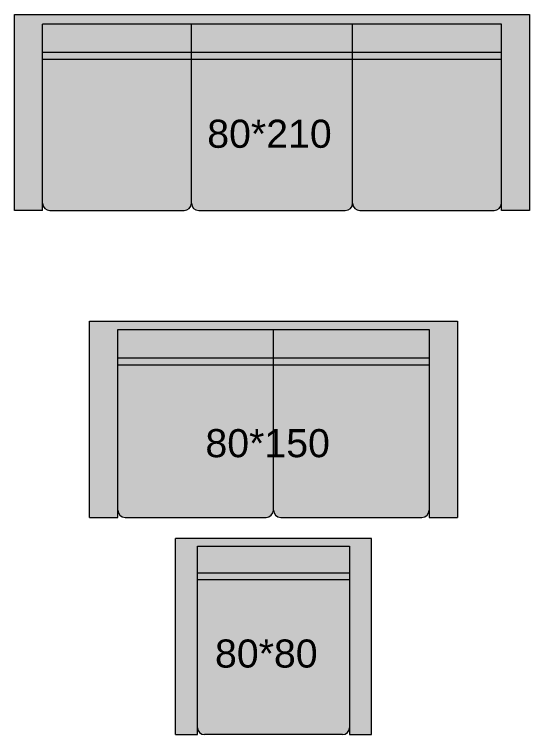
# Model space of a CAD drawing. Header units: metres. Extents: x -159911 to 166640, y -24366 to 155832.
# Drawn here: x -95839 to -74839, y 126411 to 155782 of the extents above; entities that cross this region are included whole.
import ezdxf

# ---------------------------------------------------------------- set-up
doc = ezdxf.new("R2010")
doc.units = ezdxf.units.M
doc.header["$LTSCALE"] = 15
doc.layers.get('0').update_dxf_attribs({"true_color": 0x000000})
doc.layers.add('DV_Furnitures', color=250, linetype='Continuous', lineweight=5, true_color=0x333333)
doc.layers.add('DV_Hatch Living', color=7, linetype='Continuous', lineweight=5, true_color=0xccb266)
doc.layers.add('DV_Text block', color=20, linetype='Continuous', true_color=0xff3f00)
doc.styles.add('Arial Regular', font='')
doc.styles.get('Arial Regular').set_extended_font_data('Arial')

# ---------------------------------------------------------------- blocks, each defined once
blk = doc.blocks.new('_U1004')
at = {"layer": 'DV_Hatch Living', "extrusion": (0, 0, -1)}
blk.add_hatch(color=256, dxfattribs=at).paths.add_polyline_path([(93.54, -4), (-93.54, -4), (-93.54, -80), (-105, -80), (-105, 0), (105, 0), (105, -80), (93.54, -80)], flags=0)
at = {"layer": 'DV_Hatch Living'}
for points in [[(-32.85, -4), (-93.54, -4), (-93.54, -15.53), (-32.85, -15.53)], [(32.85, -4), (-32.85, -4), (-32.85, -15.53), (32.85, -15.53)], [(93.54, -4), (32.85, -4), (32.85, -15.53), (93.54, -15.53)], [(-32.85, -15.53), (-93.54, -15.53), (-93.54, -18.41), (-32.85, -18.41)], [(32.85, -15.53), (-32.85, -15.53), (-32.85, -18.41), (32.85, -18.41)], [(93.54, -15.53), (32.85, -15.53), (32.85, -18.41), (93.54, -18.41)], [(-32.85, -18.41), (-93.54, -18.41), (-93.54, -77), (-93.54, -77.07), (-93.54, -77.13), (-93.53, -77.2), (-93.53, -77.27), (-93.52, -77.34), (-93.51, -77.41), (-93.5, -77.48), (-93.49, -77.55), (-93.48, -77.62), (-93.46, -77.69), (-93.44, -77.76), (-93.43, -77.83), (-93.4, -77.9), (-93.38, -77.97), (-93.36, -78.03), (-93.33, -78.1), (-93.3, -78.17), (-93.27, -78.24), (-93.24, -78.31), (-93.21, -78.38), (-93.17, -78.44), (-93.13, -78.51), (-93.09, -78.58), (-93.05, -78.64), (-93.01, -78.71), (-92.97, -78.77), (-92.92, -78.83), (-92.87, -78.89), (-92.82, -78.95), (-92.77, -79.01), (-92.72, -79.07), (-92.66, -79.12), (-92.61, -79.18), (-92.55, -79.23), (-92.49, -79.28), (-92.43, -79.33), (-92.37, -79.38), (-92.31, -79.42), (-92.25, -79.47), (-92.18, -79.51), (-92.12, -79.55), (-92.05, -79.59), (-91.99, -79.63), (-91.92, -79.66), (-91.85, -79.7), (-91.78, -79.73), (-91.72, -79.76), (-91.65, -79.79), (-91.58, -79.82), (-91.51, -79.84), (-91.44, -79.86), (-91.37, -79.88), (-91.3, -79.9), (-91.23, -79.92), (-91.16, -79.94), (-91.09, -79.95), (-91.02, -79.96), (-90.95, -79.97), (-90.88, -79.98), (-90.81, -79.99), (-90.74, -79.99), (-90.68, -80), (-90.61, -80), (-90.54, -80), (-35.85, -80), (-35.78, -80), (-35.71, -80), (-35.65, -79.99), (-35.58, -79.99), (-35.51, -79.98), (-35.44, -79.97), (-35.37, -79.96), (-35.3, -79.95), (-35.23, -79.94), (-35.16, -79.92), (-35.09, -79.9), (-35.02, -79.88), (-34.95, -79.86), (-34.88, -79.84), (-34.81, -79.82), (-34.74, -79.79), (-34.67, -79.76), (-34.6, -79.73), (-34.54, -79.7), (-34.47, -79.66), (-34.4, -79.63), (-34.34, -79.59), (-34.27, -79.55), (-34.21, -79.51), (-34.14, -79.47), (-34.08, -79.42), (-34.02, -79.38), (-33.96, -79.33), (-33.9, -79.28), (-33.84, -79.23), (-33.78, -79.18), (-33.73, -79.12), (-33.67, -79.07), (-33.62, -79.01), (-33.57, -78.95), (-33.52, -78.89), (-33.47, -78.83), (-33.42, -78.77), (-33.38, -78.71), (-33.34, -78.64), (-33.29, -78.58), (-33.26, -78.51), (-33.22, -78.44), (-33.18, -78.38), (-33.15, -78.31), (-33.12, -78.24), (-33.09, -78.17), (-33.06, -78.1), (-33.03, -78.03), (-33.01, -77.97), (-32.98, -77.9), (-32.96, -77.83), (-32.94, -77.76), (-32.93, -77.69), (-32.91, -77.62), (-32.9, -77.55), (-32.88, -77.48), (-32.87, -77.41), (-32.87, -77.34), (-32.86, -77.27), (-32.85, -77.2), (-32.85, -77.13), (-32.85, -77.07), (-32.85, -77)], [(32.85, -18.41), (-32.85, -18.41), (-32.85, -77), (-32.85, -77.07), (-32.84, -77.13), (-32.84, -77.2), (-32.83, -77.27), (-32.83, -77.34), (-32.82, -77.41), (-32.81, -77.48), (-32.8, -77.55), (-32.78, -77.62), (-32.77, -77.69), (-32.75, -77.76), (-32.73, -77.83), (-32.71, -77.9), (-32.69, -77.97), (-32.66, -78.03), (-32.64, -78.1), (-32.61, -78.17), (-32.58, -78.24), (-32.55, -78.31), (-32.51, -78.38), (-32.48, -78.44), (-32.44, -78.51), (-32.4, -78.58), (-32.36, -78.64), (-32.31, -78.71), (-32.27, -78.77), (-32.22, -78.83), (-32.18, -78.89), (-32.13, -78.95), (-32.08, -79.01), (-32.02, -79.07), (-31.97, -79.12), (-31.91, -79.18), (-31.86, -79.23), (-31.8, -79.28), (-31.74, -79.33), (-31.68, -79.38), (-31.62, -79.42), (-31.55, -79.47), (-31.49, -79.51), (-31.42, -79.55), (-31.36, -79.59), (-31.29, -79.63), (-31.22, -79.66), (-31.16, -79.7), (-31.09, -79.73), (-31.02, -79.76), (-30.95, -79.79), (-30.88, -79.82), (-30.81, -79.84), (-30.74, -79.86), (-30.67, -79.88), (-30.6, -79.9), (-30.53, -79.92), (-30.46, -79.94), (-30.39, -79.95), (-30.32, -79.96), (-30.25, -79.97), (-30.19, -79.98), (-30.12, -79.99), (-30.05, -79.99), (-29.98, -80), (-29.91, -80), (-29.85, -80), (29.85, -80), (29.91, -80), (29.98, -80), (30.05, -79.99), (30.12, -79.99), (30.19, -79.98), (30.25, -79.97), (30.32, -79.96), (30.39, -79.95), (30.46, -79.94), (30.53, -79.92), (30.6, -79.9), (30.67, -79.88), (30.74, -79.86), (30.81, -79.84), (30.88, -79.82), (30.95, -79.79), (31.02, -79.76), (31.09, -79.73), (31.16, -79.7), (31.22, -79.66), (31.29, -79.63), (31.36, -79.59), (31.42, -79.55), (31.49, -79.51), (31.55, -79.47), (31.62, -79.42), (31.68, -79.38), (31.74, -79.33), (31.8, -79.28), (31.86, -79.23), (31.91, -79.18), (31.97, -79.12), (32.02, -79.07), (32.08, -79.01), (32.13, -78.95), (32.18, -78.89), (32.22, -78.83), (32.27, -78.77), (32.31, -78.71), (32.36, -78.64), (32.4, -78.58), (32.44, -78.51), (32.48, -78.44), (32.51, -78.38), (32.55, -78.31), (32.58, -78.24), (32.61, -78.17), (32.64, -78.1), (32.66, -78.03), (32.69, -77.97), (32.71, -77.9), (32.73, -77.83), (32.75, -77.76), (32.77, -77.69), (32.78, -77.62), (32.8, -77.55), (32.81, -77.48), (32.82, -77.41), (32.83, -77.34), (32.83, -77.27), (32.84, -77.2), (32.84, -77.13), (32.85, -77.07), (32.85, -77)], [(93.54, -18.41), (32.85, -18.41), (32.85, -77), (32.85, -77.07), (32.85, -77.13), (32.85, -77.2), (32.86, -77.27), (32.87, -77.34), (32.87, -77.41), (32.88, -77.48), (32.9, -77.55), (32.91, -77.62), (32.93, -77.69), (32.94, -77.76), (32.96, -77.83), (32.98, -77.9), (33.01, -77.97), (33.03, -78.03), (33.06, -78.1), (33.09, -78.17), (33.12, -78.24), (33.15, -78.31), (33.18, -78.38), (33.22, -78.44), (33.26, -78.51), (33.29, -78.58), (33.34, -78.64), (33.38, -78.71), (33.42, -78.77), (33.47, -78.83), (33.52, -78.89), (33.57, -78.95), (33.62, -79.01), (33.67, -79.07), (33.73, -79.12), (33.78, -79.18), (33.84, -79.23), (33.9, -79.28), (33.96, -79.33), (34.02, -79.38), (34.08, -79.42), (34.14, -79.47), (34.21, -79.51), (34.27, -79.55), (34.34, -79.59), (34.4, -79.63), (34.47, -79.66), (34.54, -79.7), (34.6, -79.73), (34.67, -79.76), (34.74, -79.79), (34.81, -79.82), (34.88, -79.84), (34.95, -79.86), (35.02, -79.88), (35.09, -79.9), (35.16, -79.92), (35.23, -79.94), (35.3, -79.95), (35.37, -79.96), (35.44, -79.97), (35.51, -79.98), (35.58, -79.99), (35.65, -79.99), (35.71, -80), (35.78, -80), (35.85, -80), (90.54, -80), (90.61, -80), (90.69, -80), (90.76, -79.99), (90.83, -79.99), (90.9, -79.98), (90.98, -79.97), (91.05, -79.96), (91.12, -79.94), (91.19, -79.93), (91.27, -79.91), (91.34, -79.89), (91.41, -79.87), (91.48, -79.85), (91.55, -79.83), (91.62, -79.8), (91.69, -79.77), (91.76, -79.74), (91.83, -79.71), (91.89, -79.68), (91.96, -79.64), (92.02, -79.61), (92.09, -79.57), (92.15, -79.53), (92.21, -79.49), (92.27, -79.45), (92.33, -79.41), (92.39, -79.36), (92.45, -79.32), (92.5, -79.27), (92.56, -79.22), (92.61, -79.17), (92.66, -79.12), (92.71, -79.07), (92.76, -79.02), (92.81, -78.96), (92.86, -78.91), (92.9, -78.85), (92.95, -78.79), (92.99, -78.73), (93.03, -78.67), (93.07, -78.61), (93.11, -78.55), (93.15, -78.48), (93.19, -78.42), (93.22, -78.35), (93.25, -78.28), (93.28, -78.22), (93.31, -78.15), (93.34, -78.08), (93.37, -78.01), (93.39, -77.94), (93.41, -77.87), (93.43, -77.8), (93.45, -77.72), (93.47, -77.65), (93.49, -77.58), (93.5, -77.51), (93.51, -77.43), (93.52, -77.36), (93.53, -77.29), (93.53, -77.22), (93.54, -77.14), (93.54, -77.07), (93.54, -77)]]:
    blk.add_hatch(color=256, dxfattribs=at).paths.add_polyline_path(points, flags=0)
at = {"color": 18, "linetype": 'ByBlock', "lineweight": 5, "true_color": 0x000000}
for p, q in [((-105, -80), (-105, 0)), ((-105, 0), (105, 0)), ((105, 0), (105, -80)), ((-93.54, -80), (-93.54, -4)), ((93.54, -4), (-93.54, -4)), ((-32.85, -77), (-32.85, -4)), ((32.85, -77), (32.85, -4)), ((93.54, -80), (93.54, -4)), ((93.54, -15.53), (-93.54, -15.53)), ((93.54, -18.41), (-93.54, -18.41)), ((-93.54, -80), (-105, -80)), ((-90.54, -80), (-35.85, -80)), ((-29.85, -80), (29.85, -80)), ((35.85, -80), (90.54, -80)), ((105, -80), (93.54, -80))]:
    blk.add_line(p, q, dxfattribs=at)
for centre, start, end in [((-90.54, -77), 180, 270), ((-35.85, -77), 270, 0), ((-29.85, -77), 180, 270), ((29.85, -77), 270, 0), ((35.85, -77), 180, 270), ((90.54, -77), 270, 0)]:
    blk.add_arc(centre, 3, start, end, dxfattribs=at)
at = {"layer": 'DV_Text block', "color": 18, "lineweight": 5, "true_color": 0x000000, "insert": (-26.4, -42.94), "char_height": 11.459, "width": 122.4391, "attachment_point": 1, "style": 'Arial Regular'}
blk.add_mtext('80*210', dxfattribs=at)
blk = doc.blocks.new('_U1003')
at = {"layer": 'DV_Hatch Living'}
for points in [[(75, 0), (-75, 0), (-75, -80), (-63.47, -80), (-63.47, -3.41), (0, -3.41), (63.47, -3.41), (63.47, -14.94), (63.47, -17.82), (63.47, -77), (63.47, -80), (75, -80)], [(0, -3.41), (-63.47, -3.41), (-63.47, -14.94), (0, -14.94)], [(63.47, -3.41), (0, -3.41), (0, -14.94), (63.47, -14.94)], [(0, -14.94), (-63.47, -14.94), (-63.47, -17.82), (0, -17.82)], [(63.47, -14.94), (0, -14.94), (0, -17.82), (63.47, -17.82)], [(0, -17.82), (-63.47, -17.82), (-63.47, -77), (-63.47, -77.07), (-63.47, -77.13), (-63.47, -77.2), (-63.46, -77.27), (-63.45, -77.34), (-63.44, -77.41), (-63.43, -77.48), (-63.42, -77.55), (-63.41, -77.62), (-63.39, -77.69), (-63.38, -77.76), (-63.36, -77.83), (-63.34, -77.9), (-63.31, -77.97), (-63.29, -78.03), (-63.26, -78.1), (-63.23, -78.17), (-63.2, -78.24), (-63.17, -78.31), (-63.14, -78.38), (-63.1, -78.44), (-63.06, -78.51), (-63.02, -78.58), (-62.98, -78.64), (-62.94, -78.71), (-62.9, -78.77), (-62.85, -78.83), (-62.8, -78.89), (-62.75, -78.95), (-62.7, -79.01), (-62.65, -79.07), (-62.59, -79.12), (-62.54, -79.18), (-62.48, -79.23), (-62.42, -79.28), (-62.36, -79.33), (-62.3, -79.38), (-62.24, -79.42), (-62.18, -79.47), (-62.11, -79.51), (-62.05, -79.55), (-61.98, -79.59), (-61.92, -79.63), (-61.85, -79.66), (-61.78, -79.7), (-61.71, -79.73), (-61.65, -79.76), (-61.58, -79.79), (-61.51, -79.82), (-61.44, -79.84), (-61.37, -79.86), (-61.3, -79.88), (-61.23, -79.9), (-61.16, -79.92), (-61.09, -79.94), (-61.02, -79.95), (-60.95, -79.96), (-60.88, -79.97), (-60.81, -79.98), (-60.74, -79.99), (-60.67, -79.99), (-60.61, -80), (-60.54, -80), (-60.47, -80), (-3, -80), (-2.93, -80), (-2.87, -80), (-2.8, -79.99), (-2.73, -79.99), (-2.66, -79.98), (-2.59, -79.97), (-2.52, -79.96), (-2.45, -79.95), (-2.38, -79.94), (-2.31, -79.92), (-2.24, -79.9), (-2.17, -79.88), (-2.1, -79.86), (-2.03, -79.84), (-1.97, -79.82), (-1.9, -79.79), (-1.83, -79.76), (-1.76, -79.73), (-1.69, -79.7), (-1.62, -79.66), (-1.56, -79.63), (-1.49, -79.59), (-1.42, -79.55), (-1.36, -79.51), (-1.29, -79.47), (-1.23, -79.42), (-1.17, -79.38), (-1.11, -79.33), (-1.05, -79.28), (-0.99, -79.23), (-0.93, -79.18), (-0.88, -79.12), (-0.82, -79.07), (-0.77, -79.01), (-0.72, -78.95), (-0.67, -78.89), (-0.62, -78.83), (-0.58, -78.77), (-0.53, -78.71), (-0.49, -78.64), (-0.45, -78.58), (-0.41, -78.51), (-0.37, -78.44), (-0.34, -78.38), (-0.3, -78.31), (-0.27, -78.24), (-0.24, -78.17), (-0.21, -78.1), (-0.18, -78.03), (-0.16, -77.97), (-0.14, -77.9), (-0.12, -77.83), (-0.1, -77.76), (-0.08, -77.69), (-0.06, -77.62), (-0.05, -77.55), (-0.04, -77.48), (-0.03, -77.41), (-0.02, -77.34), (-0.01, -77.27), (-0.01, -77.2), (0, -77.13), (0, -77.07), (0, -77)], [(63.47, -17.82), (0, -17.82), (0, -77), (0, -77.07), (0, -77.13), (0.01, -77.2), (0.01, -77.27), (0.02, -77.34), (0.03, -77.41), (0.04, -77.48), (0.05, -77.55), (0.06, -77.62), (0.08, -77.69), (0.1, -77.76), (0.12, -77.83), (0.14, -77.9), (0.16, -77.97), (0.18, -78.03), (0.21, -78.1), (0.24, -78.17), (0.27, -78.24), (0.3, -78.31), (0.34, -78.38), (0.37, -78.44), (0.41, -78.51), (0.45, -78.58), (0.49, -78.64), (0.53, -78.71), (0.58, -78.77), (0.62, -78.83), (0.67, -78.89), (0.72, -78.95), (0.77, -79.01), (0.82, -79.07), (0.88, -79.12), (0.93, -79.18), (0.99, -79.23), (1.05, -79.28), (1.11, -79.33), (1.17, -79.38), (1.23, -79.42), (1.29, -79.47), (1.36, -79.51), (1.42, -79.55), (1.49, -79.59), (1.56, -79.63), (1.62, -79.66), (1.69, -79.7), (1.76, -79.73), (1.83, -79.76), (1.9, -79.79), (1.97, -79.82), (2.03, -79.84), (2.1, -79.86), (2.17, -79.88), (2.24, -79.9), (2.31, -79.92), (2.38, -79.94), (2.45, -79.95), (2.52, -79.96), (2.59, -79.97), (2.66, -79.98), (2.73, -79.99), (2.8, -79.99), (2.87, -80), (2.93, -80), (3, -80), (60.47, -80), (60.54, -80), (60.61, -80), (60.67, -79.99), (60.74, -79.99), (60.81, -79.98), (60.88, -79.97), (60.95, -79.96), (61.02, -79.95), (61.09, -79.94), (61.16, -79.92), (61.23, -79.9), (61.3, -79.88), (61.37, -79.86), (61.44, -79.84), (61.51, -79.82), (61.58, -79.79), (61.65, -79.76), (61.71, -79.73), (61.78, -79.7), (61.85, -79.66), (61.92, -79.63), (61.98, -79.59), (62.05, -79.55), (62.11, -79.51), (62.18, -79.47), (62.24, -79.42), (62.3, -79.38), (62.36, -79.33), (62.42, -79.28), (62.48, -79.23), (62.54, -79.18), (62.59, -79.12), (62.65, -79.07), (62.7, -79.01), (62.75, -78.95), (62.8, -78.89), (62.85, -78.83), (62.9, -78.77), (62.94, -78.71), (62.98, -78.64), (63.02, -78.58), (63.06, -78.51), (63.1, -78.44), (63.14, -78.38), (63.17, -78.31), (63.2, -78.24), (63.23, -78.17), (63.26, -78.1), (63.29, -78.03), (63.31, -77.97), (63.34, -77.9), (63.36, -77.83), (63.38, -77.76), (63.39, -77.69), (63.41, -77.62), (63.42, -77.55), (63.43, -77.48), (63.44, -77.41), (63.45, -77.34), (63.46, -77.27), (63.47, -77.2), (63.47, -77.13), (63.47, -77.07), (63.47, -77)]]:
    blk.add_hatch(color=256, dxfattribs=at).paths.add_polyline_path(points, flags=0)
at = {"color": 18, "linetype": 'ByBlock', "lineweight": 5, "true_color": 0x000000}
for p, q in [((-75, 0), (75, 0)), ((75, 0), (75, -80)), ((-75, -80), (-75, 0)), ((-63.47, -80), (-63.47, -3.41)), ((-63.47, -3.41), (63.47, -3.41)), ((0, -77), (0, -3.41)), ((63.47, -3.41), (63.47, -80)), ((-63.47, -14.94), (63.47, -14.94)), ((-63.47, -17.82), (63.47, -17.82)), ((-75, -80), (-63.47, -80)), ((-60.47, -80), (-3, -80)), ((3, -80), (60.47, -80)), ((63.47, -80), (75, -80))]:
    blk.add_line(p, q, dxfattribs=at)
for centre, start, end in [((-60.47, -77), 180, 270), ((-3, -77), 270, 0), ((3, -77), 180, 270), ((60.47, -77), 270, 0)]:
    blk.add_arc(centre, 3, start, end, dxfattribs=at)
at = {"layer": 'DV_Text block', "lineweight": 5, "insert": (-27.74, -44), "char_height": 11.459, "width": 122.4391, "attachment_point": 1, "style": 'Arial Regular'}
blk.add_mtext('80*150', dxfattribs=at)
blk = doc.blocks.new('_U1002')
at = {"layer": 'DV_Hatch Living'}
for points in [[(40, 0), (-40, 0), (-40, -80), (-30.97, -80), (-30.97, -3.2), (30.97, -3.2), (30.97, -80), (40, -80)], [(30.97, -3.2), (-30.97, -3.2), (-30.97, -14), (30.97, -14)], [(30.97, -14), (-30.97, -14), (-30.97, -16.7), (30.97, -16.7)], [(30.97, -16.7), (-30.97, -16.7), (-30.97, -77.19), (-30.97, -77.25), (-30.97, -77.32), (-30.96, -77.38), (-30.96, -77.44), (-30.95, -77.51), (-30.94, -77.57), (-30.93, -77.64), (-30.92, -77.7), (-30.91, -77.77), (-30.89, -77.83), (-30.88, -77.9), (-30.86, -77.96), (-30.84, -78.03), (-30.82, -78.09), (-30.8, -78.16), (-30.77, -78.22), (-30.75, -78.29), (-30.72, -78.35), (-30.69, -78.42), (-30.65, -78.48), (-30.62, -78.54), (-30.59, -78.61), (-30.55, -78.67), (-30.51, -78.73), (-30.47, -78.79), (-30.43, -78.85), (-30.39, -78.9), (-30.34, -78.96), (-30.29, -79.02), (-30.25, -79.07), (-30.2, -79.12), (-30.15, -79.18), (-30.09, -79.23), (-30.04, -79.28), (-29.99, -79.33), (-29.93, -79.37), (-29.87, -79.42), (-29.82, -79.46), (-29.76, -79.5), (-29.7, -79.54), (-29.64, -79.58), (-29.57, -79.62), (-29.51, -79.65), (-29.45, -79.69), (-29.39, -79.72), (-29.32, -79.75), (-29.26, -79.78), (-29.19, -79.8), (-29.13, -79.83), (-29.06, -79.85), (-29, -79.87), (-28.93, -79.89), (-28.87, -79.91), (-28.8, -79.93), (-28.74, -79.94), (-28.67, -79.95), (-28.61, -79.96), (-28.54, -79.97), (-28.48, -79.98), (-28.41, -79.99), (-28.35, -79.99), (-28.28, -80), (-28.22, -80), (-28.16, -80), (28.16, -80), (28.22, -80), (28.28, -80), (28.35, -79.99), (28.41, -79.99), (28.48, -79.98), (28.54, -79.97), (28.61, -79.96), (28.67, -79.95), (28.74, -79.94), (28.8, -79.93), (28.87, -79.91), (28.93, -79.89), (29, -79.87), (29.06, -79.85), (29.13, -79.83), (29.19, -79.8), (29.26, -79.78), (29.32, -79.75), (29.39, -79.72), (29.45, -79.69), (29.51, -79.65), (29.57, -79.62), (29.64, -79.58), (29.7, -79.54), (29.76, -79.5), (29.82, -79.46), (29.87, -79.42), (29.93, -79.37), (29.99, -79.33), (30.04, -79.28), (30.09, -79.23), (30.15, -79.18), (30.2, -79.12), (30.25, -79.07), (30.29, -79.02), (30.34, -78.96), (30.39, -78.9), (30.43, -78.85), (30.47, -78.79), (30.51, -78.73), (30.55, -78.67), (30.59, -78.61), (30.62, -78.54), (30.65, -78.48), (30.69, -78.42), (30.72, -78.35), (30.75, -78.29), (30.77, -78.22), (30.8, -78.16), (30.82, -78.09), (30.84, -78.03), (30.86, -77.96), (30.88, -77.9), (30.89, -77.83), (30.91, -77.77), (30.92, -77.7), (30.93, -77.64), (30.94, -77.57), (30.95, -77.51), (30.96, -77.44), (30.96, -77.38), (30.97, -77.32), (30.97, -77.25), (30.97, -77.19)]]:
    blk.add_hatch(color=256, dxfattribs=at).paths.add_polyline_path(points, flags=0)
at = {"color": 18, "linetype": 'ByBlock', "lineweight": 5, "true_color": 0x000000}
for p, q in [((40, 0), (-40, 0)), ((40, -80), (40, 0)), ((-40, -80), (-40, 0)), ((-30.97, -80), (-30.97, -3.2)), ((-30.97, -3.2), (30.97, -3.2)), ((30.97, -3.2), (30.97, -80)), ((-30.97, -14), (30.97, -14)), ((-30.97, -16.7), (30.97, -16.7)), ((-40, -80), (-30.97, -80)), ((28.16, -80), (-28.16, -80)), ((30.97, -80), (40, -80))]:
    blk.add_line(p, q, dxfattribs=at)
for centre, start, end in [((-28.16, -77.19), 180, 270), ((28.16, -77.19), 270, 0)]:
    blk.add_arc(centre, 2.81, start, end, dxfattribs=at)
at = {"layer": 'DV_Text block', "color": 18, "lineweight": 5, "true_color": 0x000000, "insert": (-23.84, -41.21), "char_height": 11.459, "width": 104.752, "attachment_point": 1, "style": 'Arial Regular'}
blk.add_mtext('80*80', dxfattribs=at)

msp = doc.modelspace()

# ---------------------------------------------------------------- block references
at = {"layer": 'DV_Furnitures', "xscale": 100, "yscale": 100, "zscale": 100}
for name, p in [('_U1004', (-85339, 155782)), ('_U1003', (-85279, 143269)), ('_U1002', (-85279, 134411))]:
    msp.add_blockref(name, p, dxfattribs=at)

doc.saveas('drawing.dxf')
